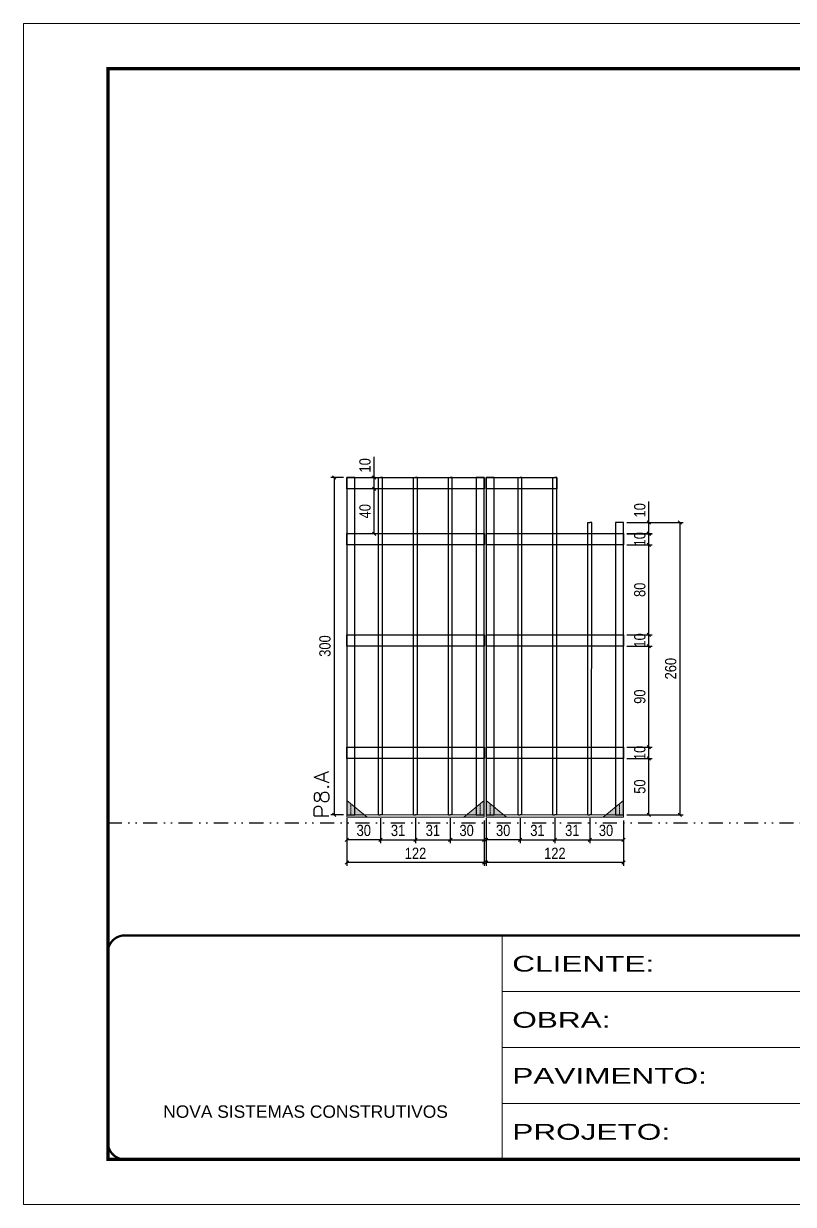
# Model space of a CAD drawing. Extents: x 14400 to 27878, y -21631 to 6985.
# Drawn here: x 19168 to 19853, y -11294 to -10244 of the extents above; entities that cross this region are included whole.
import ezdxf

# ---------------------------------------------------------------- set-up
doc = ezdxf.new("R2010")
doc.units = 0
for name, pattern in [('CONTINUO', [0]), ('DASHED', [0.75, 0.5, -0.25]), ('DIVIDE2', [0.625, 0.25, -0.125, 0, -0.125, 0, -0.125]), ('HIDDEN', [0.375, 0.25, -0.125])]:
    doc.linetypes.add(name, pattern=pattern)
for name, color, linetype in [('COTA', 241, 'Continuous'), ('Nível', 160, 'Continuous'), ('SARR_2.2x10', 60, 'Continuous'), ('SARR_3.5x7', 81, 'Continuous'), ('SARR_7x7', 40, 'Continuous')]:
    doc.layers.add(name, color=color, linetype=linetype)
for name, color, linetype, lineweight in [('Folhas', 255, 'Continuous', 9), ('Madeira', 126, 'Continuous', 18), ('Sarr 2.2x7', 40, 'Continuous', 9), ('SARRAFO DE PRESSAO', 251, 'DASHED', 9), ('Texto Seção', 7, 'Continuous', 15)]:
    doc.layers.add(name, color=color, linetype=linetype, lineweight=lineweight)
doc.styles.add('ARIAL', font='arial.ttf')
doc.styles.add('COTA TECNICA', font='techl___.ttf', dxfattribs={"height": 10})
doc.styles.add('REGUA-120', font='ROMANS.shx', dxfattribs={"height": 15})
doc.styles.add('Tecnologia', font='')
doc.styles.get('Tecnologia').set_extended_font_data('Forgotten Futurist')
doc.dimstyles.new('PAINEL', dxfattribs={"dimtxt": 10, "dimasz": 3, "dimexe": 3, "dimexo": 3, "dimgap": 3, "dimtad": 1, "dimdec": 1, "dimzin": 12, "dimdsep": 46, "dimtxsty": 'COTA TECNICA', "dimblk1": 'OBLIQUE', "dimblk2": 'OBLIQUE', "dimsah": 1, "dimcen": 0.9, "dimclrd": 4, "dimclre": 4, "dimclrt": 240, "dimadec": 1, "dimazin": 3, "dimtfac": 1, "dimtdec": 1, "dimtmove": 0, "dimatfit": 3, "dimfxl": 1, "dimtolj": 1, "dimtzin": 12, "dimarcsym": 0})

# ---------------------------------------------------------------- blocks, each defined once
blk = doc.blocks.new('9999999999')
at = {"color": 30, "linetype": 'CONTINUO'}
for p, q in [((98564.6, 34230.2), (98564.6, 34429.4)), ((98564.6, 34379.6), (99584, 34379.6)), ((98564.6, 34329.8), (99488, 34329.8)), ((98564.6, 34280), (99488, 34280))]:
    blk.add_line(p, q, dxfattribs=at)
at = {"color": 30, "linetype": 'CONTINUO', "const_width": 2}
blk.add_lwpolyline([(99584, 34230.2), (99584, 34414.4, 0.414214), (99569, 34429.4), (98229, 34429.4, 0.414214), (98214, 34414.4), (98214, 34245.2, 0.414214), (98229, 34230.2), (99584, 34230.2)], format="xyb", dxfattribs=at)
at = {"layer": 'Folhas'}
blk.add_lwpolyline([(98139, 34190.2), (99624, 34190.2), (99624, 35240.2), (98139, 35240.2)], close=True, dxfattribs=at)
at = {"layer": 'Folhas', "color": 30, "const_width": 3}
blk.add_lwpolyline([(98214, 34230.2), (99584, 34230.2), (99584, 35200.2), (98214, 35200.2)], close=True, dxfattribs=at)
at = {"color": 7, "linetype": 'Continuous', "ltscale": 5, "style": 'ARIAL'}
blk.add_text('NOVA SISTEMAS CONSTRUTIVOS', height=11.059, dxfattribs=at).set_placement((98263.2, 34267.2))
at = {"layer": 'Folhas', "color": 7, "style": 'Tecnologia', "width": 1.5}
for s, p in [('CLIENTE:', (98573.7, 34397.2)), ('OBRA:', (98573.7, 34347.3)), ('PAVIMENTO:', (98573.7, 34297.5)), ('PROJETO:', (98573.7, 34247.7))]:
    blk.add_text(s, height=14, dxfattribs=at).set_placement(p)
blk = doc.blocks.new('_Oblique')
at = {"color": 0, "linetype": 'ByBlock', "lineweight": -2}
blk.add_line((-0.5, -0.5), (0.5, 0.5), dxfattribs=at)
blk = doc.blocks.new('*D4916')
at = {"layer": 'COTA', "color": 4, "lineweight": -2, "transparency": 16777216}
for p, q in [((19580.1, -10965.6), (19580.1, -10992.8)), ((19702.1, -10965.6), (19702.1, -10992.8)), ((19702.1, -10989.8), (19580.1, -10989.8))]:
    blk.add_line(p, q, dxfattribs=at)
at = {"layer": 'Defpoints', "color": 0, "transparency": 16777216}
for p in [(19580.1, -10962.6), (19702.1, -10962.6), (19580.1, -10989.8)]:
    blk.add_point(p, dxfattribs=at)
at = {"layer": 'COTA', "color": 4, "lineweight": -2, "transparency": 16777216, "xscale": 3, "yscale": 3, "zscale": 3, "rotation": 180}
blk.add_blockref('_Oblique', (19580.1, -10989.8), dxfattribs=at)
at = {"layer": 'COTA', "color": 4, "lineweight": -2, "transparency": 16777216, "xscale": 3, "yscale": 3, "zscale": 3}
blk.add_blockref('_Oblique', (19702.1, -10989.8), dxfattribs=at)
at = {"layer": 'COTA', "color": 240, "transparency": 16777216, "insert": (19641.1, -10981.7), "char_height": 10, "attachment_point": 5, "style": 'COTA TECNICA'}
blk.add_mtext('\\A1;122', dxfattribs=at)
blk = doc.blocks.new('*D4917')
at = {"layer": 'COTA', "color": 4, "lineweight": -2, "transparency": 16777216}
for p, q in [((19580.1, -10950.4), (19580.1, -10972.6)), ((19610.1, -10950.4), (19610.1, -10972.6)), ((19610.1, -10969.6), (19580.1, -10969.6))]:
    blk.add_line(p, q, dxfattribs=at)
at = {"layer": 'Defpoints', "color": 0, "transparency": 16777216}
for p in [(19580.1, -10947.4), (19610.1, -10947.4), (19580.1, -10969.6)]:
    blk.add_point(p, dxfattribs=at)
at = {"layer": 'COTA', "color": 4, "lineweight": -2, "transparency": 16777216, "xscale": 3, "yscale": 3, "zscale": 3, "rotation": 180}
blk.add_blockref('_Oblique', (19580.1, -10969.6), dxfattribs=at)
at = {"layer": 'COTA', "color": 4, "lineweight": -2, "transparency": 16777216, "xscale": 3, "yscale": 3, "zscale": 3}
blk.add_blockref('_Oblique', (19610.1, -10969.6), dxfattribs=at)
at = {"layer": 'COTA', "color": 240, "transparency": 16777216, "insert": (19595.1, -10961.4), "char_height": 10, "attachment_point": 5, "style": 'COTA TECNICA'}
blk.add_mtext('\\A1;30', dxfattribs=at)
blk = doc.blocks.new('*D4918')
at = {"layer": 'COTA', "color": 4, "lineweight": -2, "transparency": 16777216}
for p, q in [((19672.1, -10950.4), (19672.1, -10972.6)), ((19702.1, -10952.6), (19702.1, -10972.6)), ((19672.1, -10969.6), (19702.1, -10969.6))]:
    blk.add_line(p, q, dxfattribs=at)
at = {"layer": 'Defpoints', "color": 0, "transparency": 16777216}
for p in [(19672.1, -10947.4), (19702.1, -10949.6), (19702.1, -10969.6)]:
    blk.add_point(p, dxfattribs=at)
at = {"layer": 'COTA', "color": 4, "lineweight": -2, "transparency": 16777216, "xscale": 3, "yscale": 3, "zscale": 3, "rotation": 180}
blk.add_blockref('_Oblique', (19672.1, -10969.6), dxfattribs=at)
at = {"layer": 'COTA', "color": 4, "lineweight": -2, "transparency": 16777216, "xscale": 3, "yscale": 3, "zscale": 3}
blk.add_blockref('_Oblique', (19702.1, -10969.6), dxfattribs=at)
at = {"layer": 'COTA', "color": 240, "transparency": 16777216, "insert": (19686.6, -10961.4), "char_height": 10, "attachment_point": 5, "style": 'COTA TECNICA'}
blk.add_mtext('\\A1;30', dxfattribs=at)
blk = doc.blocks.new('*D4919')
at = {"layer": 'COTA', "color": 4, "lineweight": -2, "transparency": 16777216}
for p, q in [((19610.1, -10950.4), (19610.1, -10972.6)), ((19641.1, -10950.4), (19641.1, -10972.6)), ((19610.1, -10969.6), (19641.1, -10969.6))]:
    blk.add_line(p, q, dxfattribs=at)
at = {"layer": 'Defpoints', "color": 0, "transparency": 16777216}
for p in [(19610.1, -10947.4), (19641.1, -10947.4), (19641.1, -10969.6)]:
    blk.add_point(p, dxfattribs=at)
at = {"layer": 'COTA', "color": 4, "lineweight": -2, "transparency": 16777216, "xscale": 3, "yscale": 3, "zscale": 3, "rotation": 180}
blk.add_blockref('_Oblique', (19610.1, -10969.6), dxfattribs=at)
at = {"layer": 'COTA', "color": 4, "lineweight": -2, "transparency": 16777216, "xscale": 3, "yscale": 3, "zscale": 3}
blk.add_blockref('_Oblique', (19641.1, -10969.6), dxfattribs=at)
at = {"layer": 'COTA', "color": 240, "transparency": 16777216, "insert": (19625.6, -10961.4), "char_height": 10, "attachment_point": 5, "style": 'COTA TECNICA'}
blk.add_mtext('\\A1;31', dxfattribs=at)
blk = doc.blocks.new('*D4920')
at = {"layer": 'COTA', "color": 4, "lineweight": -2, "transparency": 16777216}
for p, q in [((19705.1, -10897.4), (19727.8, -10897.4)), ((19724.8, -10947.4), (19724.8, -10897.4)), ((19705.1, -10947.4), (19727.8, -10947.4))]:
    blk.add_line(p, q, dxfattribs=at)
at = {"layer": 'Defpoints', "color": 0, "transparency": 16777216}
for p in [(19702.1, -10897.4), (19724.8, -10897.4), (19702.1, -10947.4)]:
    blk.add_point(p, dxfattribs=at)
at = {"layer": 'COTA', "color": 4, "lineweight": -2, "transparency": 16777216, "xscale": 3, "yscale": 3, "zscale": 3}
for p, rotation in [((19724.8, -10897.4), 90), ((19724.8, -10947.4), 270)]:
    blk.add_blockref('_Oblique', p, dxfattribs=dict(at, rotation=rotation))
at = {"layer": 'COTA', "color": 240, "transparency": 16777216, "insert": (19716.7, -10922.4), "char_height": 10, "attachment_point": 5, "rotation": 90, "style": 'COTA TECNICA'}
blk.add_mtext('\\A1;50', dxfattribs=at)
blk = doc.blocks.new('*D4921')
at = {"layer": 'COTA', "color": 4, "lineweight": -2, "transparency": 16777216}
for p, q in [((19641.1, -10950.4), (19641.1, -10972.6)), ((19672.1, -10950.4), (19672.1, -10972.6)), ((19641.1, -10969.6), (19672.1, -10969.6))]:
    blk.add_line(p, q, dxfattribs=at)
at = {"layer": 'Defpoints', "color": 0, "transparency": 16777216}
for p in [(19641.1, -10947.4), (19672.1, -10947.4), (19672.1, -10969.6)]:
    blk.add_point(p, dxfattribs=at)
at = {"layer": 'COTA', "color": 4, "lineweight": -2, "transparency": 16777216, "xscale": 3, "yscale": 3, "zscale": 3, "rotation": 180}
blk.add_blockref('_Oblique', (19641.1, -10969.6), dxfattribs=at)
at = {"layer": 'COTA', "color": 4, "lineweight": -2, "transparency": 16777216, "xscale": 3, "yscale": 3, "zscale": 3}
blk.add_blockref('_Oblique', (19672.1, -10969.6), dxfattribs=at)
at = {"layer": 'COTA', "color": 240, "transparency": 16777216, "insert": (19656.6, -10961.4), "char_height": 10, "attachment_point": 5, "style": 'COTA TECNICA'}
blk.add_mtext('\\A1;31', dxfattribs=at)
blk = doc.blocks.new('*D4922')
at = {"layer": 'COTA', "color": 4, "lineweight": -2, "transparency": 16777216}
for p, q in [((19705.1, -10887.4), (19727.8, -10887.4)), ((19724.8, -10897.4), (19724.8, -10887.4)), ((19705.1, -10897.4), (19727.8, -10897.4))]:
    blk.add_line(p, q, dxfattribs=at)
at = {"layer": 'Defpoints', "color": 0, "transparency": 16777216}
for p in [(19702.1, -10887.4), (19724.8, -10887.4), (19702.1, -10897.4)]:
    blk.add_point(p, dxfattribs=at)
at = {"layer": 'COTA', "color": 4, "lineweight": -2, "transparency": 16777216, "xscale": 3, "yscale": 3, "zscale": 3}
for p, rotation in [((19724.8, -10887.4), 90), ((19724.8, -10897.4), 270)]:
    blk.add_blockref('_Oblique', p, dxfattribs=dict(at, rotation=rotation))
at = {"layer": 'COTA', "color": 240, "transparency": 16777216, "insert": (19716.7, -10892.4), "char_height": 10, "attachment_point": 5, "rotation": 90, "style": 'COTA TECNICA'}
blk.add_mtext('\\A1;10', dxfattribs=at)
blk = doc.blocks.new('*D4923')
at = {"layer": 'COTA', "color": 4, "lineweight": -2, "transparency": 16777216}
for p, q in [((19705.1, -10797.4), (19727.8, -10797.4)), ((19724.8, -10887.4), (19724.8, -10797.4)), ((19705.1, -10887.4), (19727.8, -10887.4))]:
    blk.add_line(p, q, dxfattribs=at)
at = {"layer": 'Defpoints', "color": 0, "transparency": 16777216}
for p in [(19702.1, -10797.4), (19724.8, -10797.4), (19702.1, -10887.4)]:
    blk.add_point(p, dxfattribs=at)
at = {"layer": 'COTA', "color": 4, "lineweight": -2, "transparency": 16777216, "xscale": 3, "yscale": 3, "zscale": 3}
for p, rotation in [((19724.8, -10797.4), 90), ((19724.8, -10887.4), 270)]:
    blk.add_blockref('_Oblique', p, dxfattribs=dict(at, rotation=rotation))
at = {"layer": 'COTA', "color": 240, "transparency": 16777216, "insert": (19716.7, -10842.4), "char_height": 10, "attachment_point": 5, "rotation": 90, "style": 'COTA TECNICA'}
blk.add_mtext('\\A1;90', dxfattribs=at)
blk = doc.blocks.new('*D4924')
at = {"layer": 'COTA', "color": 4, "lineweight": -2, "transparency": 16777216}
for p, q in [((19705.1, -10787.4), (19727.8, -10787.4)), ((19724.8, -10797.4), (19724.8, -10787.4)), ((19705.1, -10797.4), (19727.8, -10797.4))]:
    blk.add_line(p, q, dxfattribs=at)
at = {"layer": 'Defpoints', "color": 0, "transparency": 16777216}
for p in [(19702.1, -10787.4), (19724.8, -10787.4), (19702.1, -10797.4)]:
    blk.add_point(p, dxfattribs=at)
at = {"layer": 'COTA', "color": 4, "lineweight": -2, "transparency": 16777216, "xscale": 3, "yscale": 3, "zscale": 3}
for p, rotation in [((19724.8, -10787.4), 90), ((19724.8, -10797.4), 270)]:
    blk.add_blockref('_Oblique', p, dxfattribs=dict(at, rotation=rotation))
at = {"layer": 'COTA', "color": 240, "transparency": 16777216, "insert": (19716.7, -10792.4), "char_height": 10, "attachment_point": 5, "rotation": 90, "style": 'COTA TECNICA'}
blk.add_mtext('\\A1;10', dxfattribs=at)
blk = doc.blocks.new('*D4925')
at = {"layer": 'COTA', "color": 4, "lineweight": -2, "transparency": 16777216}
for p, q in [((19705.1, -10707.4), (19727.8, -10707.4)), ((19724.8, -10787.4), (19724.8, -10707.4)), ((19705.1, -10787.4), (19727.8, -10787.4))]:
    blk.add_line(p, q, dxfattribs=at)
at = {"layer": 'Defpoints', "color": 0, "transparency": 16777216}
for p in [(19702.1, -10707.4), (19724.8, -10707.4), (19702.1, -10787.4)]:
    blk.add_point(p, dxfattribs=at)
at = {"layer": 'COTA', "color": 4, "lineweight": -2, "transparency": 16777216, "xscale": 3, "yscale": 3, "zscale": 3}
for p, rotation in [((19724.8, -10707.4), 90), ((19724.8, -10787.4), 270)]:
    blk.add_blockref('_Oblique', p, dxfattribs=dict(at, rotation=rotation))
at = {"layer": 'COTA', "color": 240, "transparency": 16777216, "insert": (19716.7, -10747.4), "char_height": 10, "attachment_point": 5, "rotation": 90, "style": 'COTA TECNICA'}
blk.add_mtext('\\A1;80', dxfattribs=at)
blk = doc.blocks.new('*D4926')
at = {"layer": 'COTA', "color": 4, "lineweight": -2, "transparency": 16777216}
for p, q in [((19705.1, -10697.4), (19727.8, -10697.4)), ((19724.8, -10707.4), (19724.8, -10697.4)), ((19705.1, -10707.4), (19727.8, -10707.4))]:
    blk.add_line(p, q, dxfattribs=at)
at = {"layer": 'Defpoints', "color": 0, "transparency": 16777216}
for p in [(19702.1, -10697.4), (19724.8, -10697.4), (19702.1, -10707.4)]:
    blk.add_point(p, dxfattribs=at)
at = {"layer": 'COTA', "color": 4, "lineweight": -2, "transparency": 16777216, "xscale": 3, "yscale": 3, "zscale": 3}
for p, rotation in [((19724.8, -10697.4), 90), ((19724.8, -10707.4), 270)]:
    blk.add_blockref('_Oblique', p, dxfattribs=dict(at, rotation=rotation))
at = {"layer": 'COTA', "color": 240, "transparency": 16777216, "insert": (19716.7, -10702.4), "char_height": 10, "attachment_point": 5, "rotation": 90, "style": 'COTA TECNICA'}
blk.add_mtext('\\A1;10', dxfattribs=at)
blk = doc.blocks.new('*D4927')
at = {"layer": 'COTA', "color": 4, "lineweight": -2, "transparency": 16777216}
for p, q in [((19705.1, -10687.5), (19755.3, -10687.5)), ((19752.3, -10687.5), (19752.3, -10947.4)), ((19705.1, -10947.4), (19755.3, -10947.4))]:
    blk.add_line(p, q, dxfattribs=at)
at = {"layer": 'Defpoints', "color": 0, "transparency": 16777216}
for p in [(19702.1, -10687.5), (19702.1, -10947.4), (19752.3, -10947.4)]:
    blk.add_point(p, dxfattribs=at)
at = {"layer": 'COTA', "color": 4, "lineweight": -2, "transparency": 16777216, "xscale": 3, "yscale": 3, "zscale": 3}
for p, rotation in [((19752.3, -10687.5), 90), ((19752.3, -10947.4), 270)]:
    blk.add_blockref('_Oblique', p, dxfattribs=dict(at, rotation=rotation))
at = {"layer": 'COTA', "color": 240, "transparency": 16777216, "insert": (19744.2, -10817.5), "char_height": 10, "attachment_point": 5, "rotation": 90, "style": 'COTA TECNICA'}
blk.add_mtext('\\A1;260', dxfattribs=at)
blk = doc.blocks.new('*D4928')
at = {"layer": 'COTA', "color": 4, "lineweight": -2, "transparency": 16777216}
for p, q in [((19456.1, -10965.6), (19456.1, -10992.8)), ((19578.1, -10965.6), (19578.1, -10992.8)), ((19578.1, -10989.8), (19456.1, -10989.8))]:
    blk.add_line(p, q, dxfattribs=at)
at = {"layer": 'Defpoints', "color": 0, "transparency": 16777216}
for p in [(19456.1, -10962.6), (19578.1, -10962.6), (19456.1, -10989.8)]:
    blk.add_point(p, dxfattribs=at)
at = {"layer": 'COTA', "color": 4, "lineweight": -2, "transparency": 16777216, "xscale": 3, "yscale": 3, "zscale": 3, "rotation": 180}
blk.add_blockref('_Oblique', (19456.1, -10989.8), dxfattribs=at)
at = {"layer": 'COTA', "color": 4, "lineweight": -2, "transparency": 16777216, "xscale": 3, "yscale": 3, "zscale": 3}
blk.add_blockref('_Oblique', (19578.1, -10989.8), dxfattribs=at)
at = {"layer": 'COTA', "color": 240, "transparency": 16777216, "insert": (19517.1, -10981.7), "char_height": 10, "attachment_point": 5, "style": 'COTA TECNICA'}
blk.add_mtext('\\A1;122', dxfattribs=at)
blk = doc.blocks.new('*D4929')
at = {"layer": 'COTA', "color": 4, "lineweight": -2, "transparency": 16777216}
for p, q in [((19456.1, -10950.4), (19456.1, -10972.6)), ((19486.1, -10950.4), (19486.1, -10972.6)), ((19486.1, -10969.6), (19456.1, -10969.6))]:
    blk.add_line(p, q, dxfattribs=at)
at = {"layer": 'Defpoints', "color": 0, "transparency": 16777216}
for p in [(19456.1, -10947.4), (19486.1, -10947.4), (19456.1, -10969.6)]:
    blk.add_point(p, dxfattribs=at)
at = {"layer": 'COTA', "color": 4, "lineweight": -2, "transparency": 16777216, "xscale": 3, "yscale": 3, "zscale": 3, "rotation": 180}
blk.add_blockref('_Oblique', (19456.1, -10969.6), dxfattribs=at)
at = {"layer": 'COTA', "color": 4, "lineweight": -2, "transparency": 16777216, "xscale": 3, "yscale": 3, "zscale": 3}
blk.add_blockref('_Oblique', (19486.1, -10969.6), dxfattribs=at)
at = {"layer": 'COTA', "color": 240, "transparency": 16777216, "insert": (19471.1, -10961.4), "char_height": 10, "attachment_point": 5, "style": 'COTA TECNICA'}
blk.add_mtext('\\A1;30', dxfattribs=at)
blk = doc.blocks.new('*D4930')
at = {"layer": 'COTA', "color": 4, "lineweight": -2, "transparency": 16777216}
for p, q in [((19548.1, -10950.4), (19548.1, -10972.6)), ((19578.1, -10952.6), (19578.1, -10972.6)), ((19548.1, -10969.6), (19578.1, -10969.6))]:
    blk.add_line(p, q, dxfattribs=at)
at = {"layer": 'Defpoints', "color": 0, "transparency": 16777216}
for p in [(19548.1, -10947.4), (19578.1, -10949.6), (19578.1, -10969.6)]:
    blk.add_point(p, dxfattribs=at)
at = {"layer": 'COTA', "color": 4, "lineweight": -2, "transparency": 16777216, "xscale": 3, "yscale": 3, "zscale": 3, "rotation": 180}
blk.add_blockref('_Oblique', (19548.1, -10969.6), dxfattribs=at)
at = {"layer": 'COTA', "color": 4, "lineweight": -2, "transparency": 16777216, "xscale": 3, "yscale": 3, "zscale": 3}
blk.add_blockref('_Oblique', (19578.1, -10969.6), dxfattribs=at)
at = {"layer": 'COTA', "color": 240, "transparency": 16777216, "insert": (19562.6, -10961.4), "char_height": 10, "attachment_point": 5, "style": 'COTA TECNICA'}
blk.add_mtext('\\A1;30', dxfattribs=at)
blk = doc.blocks.new('*D4931')
at = {"layer": 'COTA', "color": 4, "lineweight": -2, "transparency": 16777216}
for p, q in [((19486.1, -10950.4), (19486.1, -10972.6)), ((19517.1, -10950.4), (19517.1, -10972.6)), ((19486.1, -10969.6), (19517.1, -10969.6))]:
    blk.add_line(p, q, dxfattribs=at)
at = {"layer": 'Defpoints', "color": 0, "transparency": 16777216}
for p in [(19486.1, -10947.4), (19517.1, -10947.4), (19517.1, -10969.6)]:
    blk.add_point(p, dxfattribs=at)
at = {"layer": 'COTA', "color": 4, "lineweight": -2, "transparency": 16777216, "xscale": 3, "yscale": 3, "zscale": 3, "rotation": 180}
blk.add_blockref('_Oblique', (19486.1, -10969.6), dxfattribs=at)
at = {"layer": 'COTA', "color": 4, "lineweight": -2, "transparency": 16777216, "xscale": 3, "yscale": 3, "zscale": 3}
blk.add_blockref('_Oblique', (19517.1, -10969.6), dxfattribs=at)
at = {"layer": 'COTA', "color": 240, "transparency": 16777216, "insert": (19501.6, -10961.4), "char_height": 10, "attachment_point": 5, "style": 'COTA TECNICA'}
blk.add_mtext('\\A1;31', dxfattribs=at)
blk = doc.blocks.new('*D4932')
at = {"layer": 'COTA', "color": 4, "lineweight": -2, "transparency": 16777216}
for p, q in [((19517.1, -10950.4), (19517.1, -10972.6)), ((19548.1, -10950.4), (19548.1, -10972.6)), ((19517.1, -10969.6), (19548.1, -10969.6))]:
    blk.add_line(p, q, dxfattribs=at)
at = {"layer": 'Defpoints', "color": 0, "transparency": 16777216}
for p in [(19517.1, -10947.4), (19548.1, -10947.4), (19548.1, -10969.6)]:
    blk.add_point(p, dxfattribs=at)
at = {"layer": 'COTA', "color": 4, "lineweight": -2, "transparency": 16777216, "xscale": 3, "yscale": 3, "zscale": 3, "rotation": 180}
blk.add_blockref('_Oblique', (19517.1, -10969.6), dxfattribs=at)
at = {"layer": 'COTA', "color": 4, "lineweight": -2, "transparency": 16777216, "xscale": 3, "yscale": 3, "zscale": 3}
blk.add_blockref('_Oblique', (19548.1, -10969.6), dxfattribs=at)
at = {"layer": 'COTA', "color": 240, "transparency": 16777216, "insert": (19532.6, -10961.4), "char_height": 10, "attachment_point": 5, "style": 'COTA TECNICA'}
blk.add_mtext('\\A1;31', dxfattribs=at)
blk = doc.blocks.new('*D4933')
at = {"layer": 'COTA', "color": 4, "lineweight": -2, "transparency": 16777216}
for p, q in [((19724.8, -10687.5), (19724.8, -10669)), ((19705.1, -10687.5), (19727.8, -10687.5)), ((19724.8, -10697.5), (19724.8, -10687.5)), ((19705.1, -10697.5), (19727.8, -10697.5))]:
    blk.add_line(p, q, dxfattribs=at)
at = {"layer": 'Defpoints', "color": 0, "transparency": 16777216}
for p in [(19702.1, -10687.5), (19724.8, -10687.5), (19702.1, -10697.5)]:
    blk.add_point(p, dxfattribs=at)
at = {"layer": 'COTA', "color": 4, "lineweight": -2, "transparency": 16777216, "xscale": 3, "yscale": 3, "zscale": 3}
for p, rotation in [((19724.8, -10687.5), 90), ((19724.8, -10697.5), 270)]:
    blk.add_blockref('_Oblique', p, dxfattribs=dict(at, rotation=rotation))
at = {"layer": 'COTA', "color": 240, "transparency": 16777216, "insert": (19716.7, -10676.7), "char_height": 10, "attachment_point": 5, "rotation": 90, "style": 'COTA TECNICA'}
blk.add_mtext('\\A1;10', dxfattribs=at)
blk = doc.blocks.new('*D4952')
at = {"layer": 'COTA', "color": 4, "lineweight": -2, "transparency": 16777216}
for p, q in [((19453.1, -10647.5), (19441.8, -10647.5)), ((19444.8, -10647.5), (19444.8, -10947.4)), ((19453.1, -10947.4), (19441.8, -10947.4))]:
    blk.add_line(p, q, dxfattribs=at)
at = {"layer": 'Defpoints', "color": 0, "transparency": 16777216}
for p in [(19456.1, -10647.5), (19444.8, -10947.4), (19456.1, -10947.4)]:
    blk.add_point(p, dxfattribs=at)
at = {"layer": 'COTA', "color": 4, "lineweight": -2, "transparency": 16777216, "xscale": 3, "yscale": 3, "zscale": 3}
for p, rotation in [((19444.8, -10647.5), 90), ((19444.8, -10947.4), 270)]:
    blk.add_blockref('_Oblique', p, dxfattribs=dict(at, rotation=rotation))
at = {"layer": 'COTA', "color": 240, "transparency": 16777216, "insert": (19436.6, -10797.4), "char_height": 10, "attachment_point": 5, "rotation": 90, "style": 'COTA TECNICA'}
blk.add_mtext('\\A1;300', dxfattribs=at)
blk = doc.blocks.new('*D4953')
at = {"layer": 'COTA', "color": 4, "lineweight": -2, "transparency": 16777216}
for p, q in [((19481.3, -10657.5), (19477.3, -10657.5)), ((19480.3, -10697.5), (19480.3, -10657.5)), ((19481.3, -10697.5), (19477.3, -10697.5))]:
    blk.add_line(p, q, dxfattribs=at)
at = {"layer": 'Defpoints', "color": 0, "transparency": 16777216}
for p in [(19480.3, -10657.5), (19484.3, -10657.5), (19484.3, -10697.5)]:
    blk.add_point(p, dxfattribs=at)
at = {"layer": 'COTA', "color": 4, "lineweight": -2, "transparency": 16777216, "xscale": 3, "yscale": 3, "zscale": 3}
for p, rotation in [((19480.3, -10657.5), 90), ((19480.3, -10697.5), 270)]:
    blk.add_blockref('_Oblique', p, dxfattribs=dict(at, rotation=rotation))
at = {"layer": 'COTA', "color": 240, "transparency": 16777216, "insert": (19472.2, -10677.5), "char_height": 10, "attachment_point": 5, "rotation": 90, "style": 'COTA TECNICA'}
blk.add_mtext('\\A1;40', dxfattribs=at)
blk = doc.blocks.new('*D4954')
at = {"layer": 'COTA', "color": 4, "lineweight": -2, "transparency": 16777216}
for p, q in [((19480.3, -10647.5), (19480.3, -10629)), ((19481.3, -10647.5), (19477.3, -10647.5)), ((19481.3, -10657.5), (19477.3, -10657.5)), ((19480.3, -10657.5), (19480.3, -10647.5))]:
    blk.add_line(p, q, dxfattribs=at)
at = {"layer": 'Defpoints', "color": 0, "transparency": 16777216}
for p in [(19480.3, -10647.5), (19484.3, -10647.5), (19484.3, -10657.5)]:
    blk.add_point(p, dxfattribs=at)
at = {"layer": 'COTA', "color": 4, "lineweight": -2, "transparency": 16777216, "xscale": 3, "yscale": 3, "zscale": 3}
for p, rotation in [((19480.3, -10647.5), 90), ((19480.3, -10657.5), 270)]:
    blk.add_blockref('_Oblique', p, dxfattribs=dict(at, rotation=rotation))
at = {"layer": 'COTA', "color": 240, "transparency": 16777216, "insert": (19472.2, -10636.7), "char_height": 10, "attachment_point": 5, "rotation": 90, "style": 'COTA TECNICA'}
blk.add_mtext('\\A1;10', dxfattribs=at)

msp = doc.modelspace()

# ---------------------------------------------------------------- hatches: boundary and pattern name
at = {"layer": 'Madeira'}
h = msp.add_hatch(color=252, dxfattribs=at)
h.dxf.hatch_style = 2
h.paths.add_polyline_path([(19456.08, -10934.62), (19456.08, -10949.62), (19474.08, -10949.62)])
h = msp.add_hatch(color=252, dxfattribs=at)
h.dxf.hatch_style = 2
h.paths.add_polyline_path([(19578.08, -10934.62), (19578.08, -10949.62), (19560.08, -10949.62)])
h = msp.add_hatch(color=252, dxfattribs=at)
h.dxf.hatch_style = 2
h.paths.add_polyline_path([(19580.08, -10934.62), (19580.08, -10949.62), (19598.08, -10949.62)])
h = msp.add_hatch(color=252, dxfattribs=at)
h.dxf.hatch_style = 2
h.paths.add_polyline_path([(19702.08, -10934.62), (19702.08, -10949.62), (19684.08, -10949.62)])

# ---------------------------------------------------------------- linework, layer by layer
at = {"layer": 'Madeira', "color": 1, "linetype": 'HIDDEN'}
for p, q in [((19459.58, -10938.12), (19459.58, -10947.42)), ((19459.58, -10938.12), (19459.58, -10947.42)), ((19574.58, -10938.12), (19574.58, -10947.42)), ((19574.58, -10938.12), (19574.58, -10947.42)), ((19583.58, -10938.12), (19583.58, -10947.42)), ((19583.58, -10938.12), (19583.58, -10947.42)), ((19698.58, -10938.12), (19698.58, -10947.42)), ((19698.58, -10938.12), (19698.58, -10947.42)), ((19465.92, -10947.42), (19456.08, -10947.42)), ((19465.92, -10947.42), (19456.08, -10947.42)), ((19471.88, -10947.42), (19456.08, -10947.42)), ((19463.08, -10941.62), (19463.08, -10947.42)), ((19562.28, -10947.42), (19578.08, -10947.42)), ((19568.25, -10947.42), (19578.08, -10947.42)), ((19568.25, -10947.42), (19578.08, -10947.42)), ((19589.92, -10947.42), (19580.08, -10947.42)), ((19589.92, -10947.42), (19580.08, -10947.42)), ((19595.88, -10947.42), (19580.08, -10947.42)), ((19587.08, -10941.62), (19587.08, -10947.42)), ((19686.28, -10947.42), (19702.08, -10947.42)), ((19692.25, -10947.42), (19702.08, -10947.42)), ((19692.25, -10947.42), (19702.08, -10947.42))]:
    msp.add_line(p, q, dxfattribs=at)
at = {"layer": 'Madeira'}
for p, q in [((19456.08, -10947.42), (19456.08, -10949.62)), ((19456.08, -10947.42), (19456.08, -10949.62)), ((19456.08, -10947.42), (19456.08, -10949.62)), ((19580.08, -10947.42), (19580.08, -10949.62)), ((19580.08, -10947.42), (19580.08, -10949.62)), ((19580.08, -10947.42), (19580.08, -10949.62))]:
    msp.add_line(p, q, dxfattribs=at)
at = {"layer": 'Madeira', "color": 0}
for points in [[(19456.08, -10934.62), (19456.08, -10949.62), (19474.08, -10949.62), (19456.08, -10934.62)], [(19578.08, -10934.62), (19578.08, -10949.62), (19560.08, -10949.62), (19578.08, -10934.62)], [(19580.08, -10934.62), (19580.08, -10949.62), (19598.08, -10949.62), (19580.08, -10934.62)], [(19702.08, -10934.62), (19702.08, -10949.62), (19684.08, -10949.62), (19702.08, -10934.62)]]:
    msp.add_lwpolyline(points, dxfattribs=at)
at = {"layer": 'Nível', "color": 4, "linetype": 'DIVIDE2', "ltscale": 50}
msp.add_line((19243.47, -10954.62), (20613.47, -10954.62), dxfattribs=at)
at = {"layer": 'Sarr 2.2x7'}
for points in [[(19578.08, -10947.42), (19456.08, -10947.42), (19456.08, -10949.62), (19578.08, -10949.62)], [(19702.08, -10947.42), (19580.08, -10947.42), (19580.08, -10949.62), (19702.08, -10949.62)]]:
    msp.add_lwpolyline(points, close=True, dxfattribs=at)
at = {"layer": 'SARR_2.2x10'}
for points in [[(19456.09, -10647.45), (19578.09, -10647.45), (19578.09, -10657.45), (19456.09, -10657.45)], [(19580.09, -10647.45), (19642.84, -10647.45), (19642.84, -10657.45), (19580.09, -10657.45)], [(19456.09, -10697.45), (19578.09, -10697.45), (19578.09, -10707.45), (19456.09, -10707.45)], [(19580.09, -10697.45), (19702.09, -10697.45), (19702.09, -10707.45), (19580.09, -10707.45)], [(19456.08, -10787.45), (19578.09, -10787.45), (19578.09, -10797.45), (19456.08, -10797.45)], [(19580.08, -10787.45), (19702.09, -10787.45), (19702.09, -10797.45), (19580.08, -10797.45)], [(19456.08, -10887.45), (19578.09, -10887.45), (19578.09, -10897.45), (19456.08, -10897.45)], [(19580.08, -10887.45), (19702.09, -10887.45), (19702.09, -10897.45), (19580.08, -10897.45)]]:
    msp.add_lwpolyline(points, close=True, dxfattribs=at)
at = {"layer": 'SARR_3.5x7'}
for p, q in [((19484.33, -10947.42), (19484.34, -10647.45)), ((19484.34, -10647.45), (19486.09, -10647.45)), ((19487.84, -10647.45), (19486.09, -10647.45)), ((19487.83, -10947.42), (19487.84, -10647.45)), ((19515.33, -10947.42), (19515.34, -10647.45)), ((19515.34, -10647.45), (19517.09, -10647.45)), ((19518.84, -10647.45), (19517.09, -10647.45)), ((19518.83, -10947.42), (19518.84, -10647.45)), ((19546.33, -10947.42), (19546.34, -10647.45)), ((19546.34, -10647.45), (19548.09, -10647.45)), ((19549.84, -10647.45), (19548.09, -10647.45)), ((19549.83, -10947.42), (19549.84, -10647.45)), ((19608.33, -10947.42), (19608.34, -10647.45)), ((19608.34, -10647.45), (19610.09, -10647.45)), ((19611.84, -10647.45), (19610.09, -10647.45)), ((19611.83, -10947.42), (19611.84, -10647.45)), ((19639.33, -10947.42), (19639.34, -10647.45)), ((19639.34, -10647.45), (19641.09, -10647.45)), ((19642.84, -10647.45), (19641.09, -10647.45)), ((19642.83, -10947.42), (19642.84, -10647.45)), ((19670.33, -10947.42), (19670.34, -10687.45)), ((19670.34, -10687.45), (19672.09, -10687.45)), ((19673.84, -10687.45), (19672.09, -10687.45)), ((19673.83, -10947.42), (19673.84, -10687.45)), ((19484.33, -10947.42), (19486.08, -10947.42)), ((19487.83, -10947.42), (19486.08, -10947.42)), ((19515.33, -10947.42), (19517.08, -10947.42)), ((19518.83, -10947.42), (19517.08, -10947.42)), ((19546.33, -10947.42), (19548.08, -10947.42)), ((19549.83, -10947.42), (19548.08, -10947.42)), ((19608.33, -10947.42), (19610.08, -10947.42)), ((19611.83, -10947.42), (19610.08, -10947.42)), ((19639.33, -10947.42), (19641.08, -10947.42)), ((19642.83, -10947.42), (19641.08, -10947.42)), ((19670.33, -10947.42), (19672.08, -10947.42)), ((19673.83, -10947.42), (19672.08, -10947.42))]:
    msp.add_line(p, q, dxfattribs=at)
at = {"layer": 'SARR_7x7'}
for points in [[(19456.08, -10947.42), (19463.08, -10947.42), (19463.09, -10647.45), (19456.09, -10647.45)], [(19571.08, -10947.42), (19578.08, -10947.42), (19578.09, -10647.45), (19571.09, -10647.45)], [(19580.08, -10947.42), (19587.08, -10947.42), (19587.09, -10647.45), (19580.09, -10647.45)], [(19695.08, -10947.42), (19702.08, -10947.42), (19702.09, -10687.45), (19695.09, -10687.45)]]:
    msp.add_lwpolyline(points, close=True, dxfattribs=at)

# ---------------------------------------------------------------- block references
at = {"layer": 'SARRAFO DE PRESSAO', "color": 6, "linetype": 'ByBlock'}
msp.add_blockref('9999999999', (-78970.51, -45484.1), dxfattribs=at)

# ---------------------------------------------------------------- texts
at = {"layer": 'Texto Seção', "style": 'REGUA-120', "width": 1.1}
msp.add_text('P8.A', height=13, rotation=90, dxfattribs=at).set_placement((19440.08, -10950.73))

# ---------------------------------------------------------------- dimensions: what is measured, and where the dimension line sits
at = {"layer": 'COTA'}
for base, p1, p2, picture, middle in [((19480.34, -10647.45), (19484.34, -10657.45), (19484.34, -10647.45), '*D4954', (19472.24, -10636.74)), ((19444.8, -10947.42), (19456.09, -10647.45), (19456.08, -10947.42), '*D4952', (19436.58, -10797.43)), ((19480.34, -10657.45), (19484.34, -10697.45), (19484.34, -10657.45), '*D4953', (19472.24, -10677.45)), ((19724.78, -10687.45), (19702.09, -10697.45), (19702.09, -10687.45), '*D4933', (19716.68, -10676.74))]:
    dim = msp.add_linear_dim(base=base, p1=p1, p2=p2, angle=90, dimstyle='PAINEL', dxfattribs=at)
    dim.commit()
    dim.dimension.update_dxf_attribs({"geometry": picture, "text_midpoint": middle})
for base, p1, p2, picture, middle in [((19752.28, -10947.42), (19702.09, -10687.45), (19702.08, -10947.42), '*D4927', (19752.28, -10817.45)), ((19724.78, -10697.42), (19702.09, -10707.42), (19702.09, -10697.42), '*D4926', (19724.78, -10702.42)), ((19724.78, -10787.42), (19702.08, -10797.42), (19702.08, -10787.42), '*D4924', (19724.78, -10792.42)), ((19724.78, -10887.42), (19702.08, -10897.42), (19702.08, -10887.42), '*D4922', (19724.78, -10892.42))]:
    dim = msp.add_linear_dim(base=base, p1=p1, p2=p2, angle=90, dimstyle='PAINEL', override={"dimtmove": 1}, dxfattribs=at)
    dim.commit()
    dim.dimension.update_dxf_attribs({"geometry": picture, "text_midpoint": middle, "dimtype": 160})
for base, p1, p2, angle, picture, middle in [((19724.78, -10707.42), (19702.08, -10787.42), (19702.09, -10707.42), 90, '*D4925', (19716.66, -10747.42)), ((19724.78, -10797.42), (19702.08, -10887.42), (19702.08, -10797.42), 90, '*D4923', (19716.65, -10842.42)), ((19724.78, -10897.42), (19702.08, -10947.42), (19702.08, -10897.42), 90, '*D4920', (19716.67, -10922.42)), ((19456.08, -10969.62), (19486.08, -10947.42), (19456.08, -10947.42), 180, '*D4929', (19471.08, -10961.4)), ((19580.08, -10969.62), (19610.08, -10947.42), (19580.08, -10947.42), 180, '*D4917', (19595.08, -10961.4)), ((19456.08, -10989.79), (19578.08, -10962.62), (19456.08, -10962.62), 180, '*D4928', (19517.08, -10981.74)), ((19580.08, -10989.79), (19702.08, -10962.62), (19580.08, -10962.62), 180, '*D4916', (19641.08, -10981.74))]:
    dim = msp.add_linear_dim(base=base, p1=p1, p2=p2, angle=angle, dimstyle='PAINEL', override={"dimtmove": 1}, dxfattribs=at)
    dim.commit()
    dim.dimension.update_dxf_attribs({"geometry": picture, "text_midpoint": middle})
for base, p1, p2, picture, middle in [((19517.08, -10969.62), (19486.08, -10947.42), (19517.08, -10947.42), '*D4931', (19501.58, -10961.4)), ((19548.08, -10969.62), (19517.08, -10947.42), (19548.08, -10947.42), '*D4932', (19532.58, -10961.4)), ((19641.08, -10969.62), (19610.08, -10947.42), (19641.08, -10947.42), '*D4919', (19625.58, -10961.4)), ((19672.08, -10969.62), (19641.08, -10947.42), (19672.08, -10947.42), '*D4921', (19656.58, -10961.4))]:
    dim = msp.add_linear_dim(base=base, p1=p1, p2=p2, dimstyle='PAINEL', override={"dimtmove": 1}, dxfattribs=at)
    dim.commit()
    dim.dimension.update_dxf_attribs({"geometry": picture, "text_midpoint": middle})
for base, p1, p2, picture, middle in [((19578.08, -10969.62), (19548.08, -10947.42), (19578.08, -10949.62), '*D4930', (19562.58, -10969.62)), ((19702.08, -10969.62), (19672.08, -10947.42), (19702.08, -10949.62), '*D4918', (19686.58, -10969.62))]:
    dim = msp.add_linear_dim(base=base, p1=p1, p2=p2, dimstyle='PAINEL', override={"dimtmove": 1}, dxfattribs=at)
    dim.commit()
    dim.dimension.update_dxf_attribs({"geometry": picture, "text_midpoint": middle, "dimtype": 160})

doc.saveas('drawing.dxf')
